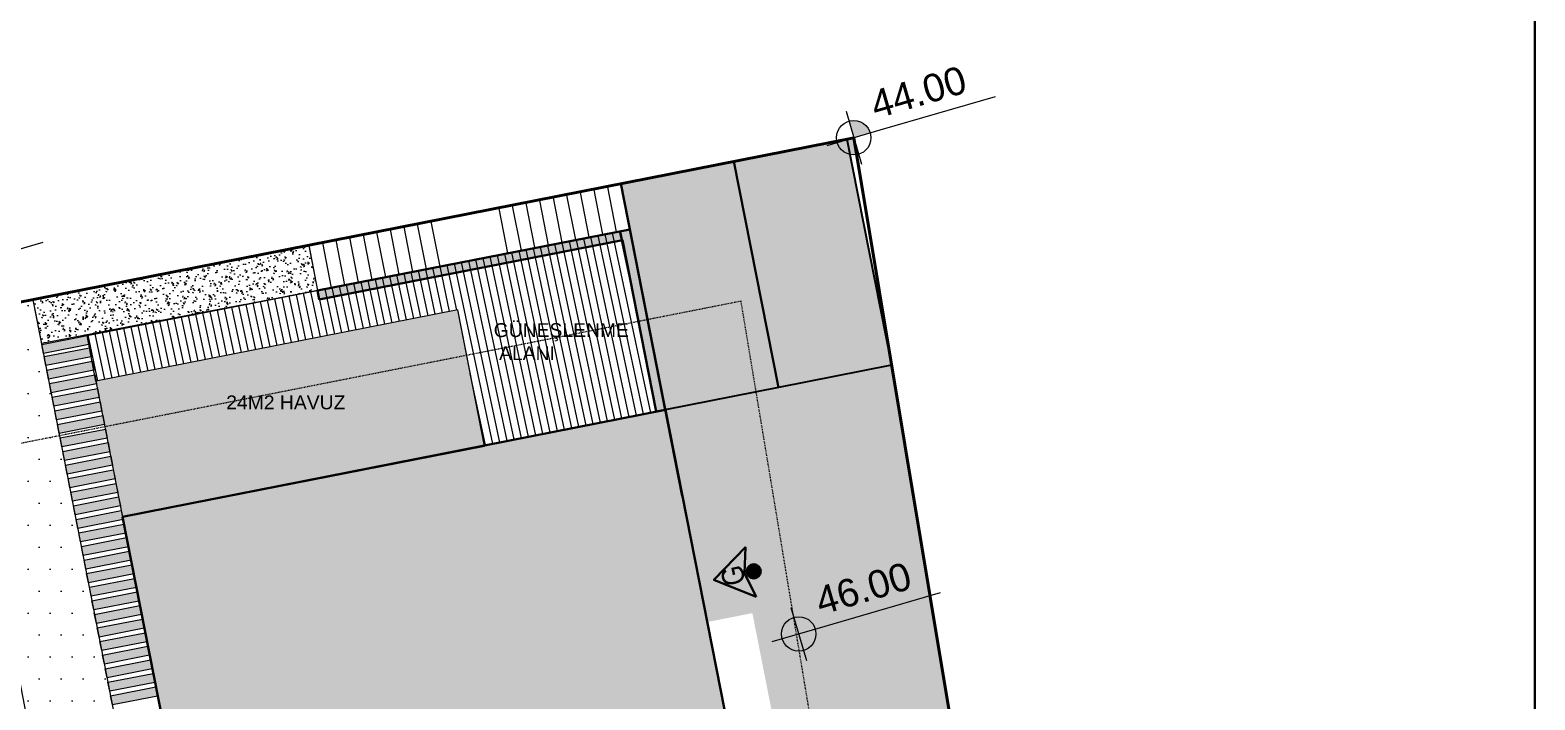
# Model space of a CAD drawing. Header units: millimetres. Extents: x 694231 to 734331, y 4486031 to 4541543.
# Drawn here: x 698714 to 701979, y 4498476 to 4499929 of the extents above; entities that cross this region are included whole.
import ezdxf
from ezdxf.enums import TextEntityAlignment as Align

# ---------------------------------------------------------------- set-up
doc = ezdxf.new("R2010")
doc.units = ezdxf.units.MM
doc.linetypes.add('AI-Linetype-22', pattern=[3.2004, 1.6002, -1.6002])
doc.linetypes.add('HIDDEN', pattern=[0.375, 0.25, -0.125])
for name, color, linetype, lineweight in [('_P10_İ_GirişBina', 250, 'Continuous', 15), ('_P2_D_4_Ç', 7, 'Continuous', 20), ('_P3_S_Duvar_Ç', 7, 'Continuous', 30), ('_P6_BT_Yesil_T', 87, 'Continuous', 5), ('A-merdiven betonarme', 41, 'HIDDEN', 9), ('DERE_TARAMA', 152, 'Continuous', 0), ('VAZİYET PLANI KOT SEMBOL BS(M)', 2, 'Continuous', 18), ('VAZİYET PLANI KOT YAZI BS(M)', 1, 'Continuous', 18)]:
    doc.layers.add(name, color=color, linetype=linetype, lineweight=lineweight)
doc.layers.add('_P2_D_4_T', color=7, linetype='Continuous', lineweight=20, true_color=0xf3e03b)
doc.layers.add('_P2_D_5_T', color=7, linetype='Continuous', lineweight=20, true_color=0x51565c)
doc.styles.add('LYO_LJD', font='times.ttf')
doc.styles.add('on02.0mm-Arial', font='arial.ttf', dxfattribs={"height": 2})
doc.styles.get("Standard").update_dxf_attribs({"font": 'arial.ttf'})

# ---------------------------------------------------------------- blocks, each defined once
blk = doc.blocks.new('*U2')
at = {"layer": 'VAZİYET PLANI KOT SEMBOL BS(M)', "extrusion": (-3.94233e-09, -3.15733e-08, 1)}
h = blk.add_hatch(color=5, dxfattribs=at)
h.dxf.hatch_style = 1
h.paths.add_polyline_path([(0, 7.75), (0, 0), (7.75, 0, 0.414214)])
h.paths.add_polyline_path([(0, 0), (-7.75, 0, 0.414214), (0, -7.75)])
at = {"layer": 'VAZİYET PLANI KOT SEMBOL BS(M)', "color": 5, "extrusion": (-3.94233e-09, -3.15733e-08, 1)}
blk.add_line((12.41, 0, 0), (66.39, 0, 0), dxfattribs=at)
for points in [[(0, 12.4), (0, -12.4)], [(-12.4, 0), (12.4, 0)]]:
    blk.add_lwpolyline(points, dxfattribs=at)
blk.add_circle((0, 0), 7.75, dxfattribs=at)
at = {"layer": 'VAZİYET PLANI KOT YAZI BS(M)', "extrusion": (-3.94233e-09, -3.15733e-08, 1), "style": 'on02.0mm-Arial'}
for tag, p in [('BDK', (11.82, 1.55)), ('TZK', (11.82, -18.37))]:
    blk.add_attdef(tag, text='', height=12.5, dxfattribs=at).set_placement(p, align=Align.BOTTOM_LEFT)
blk = doc.blocks.new('ereff')
at = {"true_color": 0xc7c8ca}
h = blk.add_hatch(color=9, dxfattribs=at)
h.dxf.hatch_style = 1
h.paths.add_polyline_path([(-1458.1, -4329.9), (-1208.1, -4329.9), (-1208.1, -4829.9), (-1458.1, -4829.9)])
at = {"color": 30, "true_color": 0xf8991e}
blk.add_lwpolyline([(-1458.1, -4329.9), (-1208.1, -4329.9), (-1208.1, -4829.9), (-1458.1, -4829.9), (-1458.1, -4329.9)], dxfattribs=at)
blk = doc.blocks.new('G_BINA')
at = {"layer": '_P10_İ_GirişBina'}
h = blk.add_hatch(color=31, dxfattribs=at)
h.dxf.hatch_style = 1
h.paths.add_polyline_path([(-0.393, -0.098), (0, 0.488), (0.393, -0.098), (0, 0)])
h = blk.add_hatch(color=31, dxfattribs=at)
h.dxf.hatch_style = 1
edge = h.paths.add_edge_path()
edge.add_arc((0, -0.144), 0.109, 0, 360)
at = {"layer": '_P10_İ_GirişBina', "lineweight": 30}
blk.add_lwpolyline([(-0.393, -0.098), (0, 0.488), (0.393, -0.098), (0, 0)], close=True, dxfattribs=at)
blk.add_circle((0, -0.144), 0.109, dxfattribs=at)
at = {"layer": '_P10_İ_GirişBina', "insert": (0.003, 0.355), "char_height": 0.34, "width": 1.584, "attachment_point": 2, "style": 'LYO_LJD'}
blk.add_mtext('{\\fArial Narrow|b0|i0|c162|p34;G}', dxfattribs=at)
blk = doc.blocks.new('bina')
at = {"lineweight": 80, "true_color": 0x904637}
h = blk.add_hatch(color=17, dxfattribs=at)
h.dxf.hatch_style = 1
h.paths.add_polyline_path([(699880.7, 4501698.9), (699733.7, 4502444.4), (698556.4, 4502212.3), (698703.1, 4501468), (699880.5, 4501700.1)])
h.paths.add_polyline_path([(699824.4, 4501984.4), (699880.4, 4501700.2), (699880.4, 4501700.2)], flags=17)
at = {"color": 7, "lineweight": 30}
blk.add_lwpolyline([(699880.7, 4501698.9), (699733.7, 4502444.4), (698556.4, 4502212.3), (698703.1, 4501468), (699880.5, 4501700.1)], close=True, dxfattribs=at)

msp = doc.modelspace()

# ---------------------------------------------------------------- hatches: boundary and pattern name
at = {"layer": '_P2_D_4_T', "lineweight": 40, "true_color": 0x5d6970}
h = msp.add_hatch(color=251, dxfattribs=at)
h.dxf.hatch_style = 1
h.paths.add_polyline_path([(698838, 4499266.7), (698841.9, 4499247.1), (698743.7, 4499227.8), (698739.9, 4499247.5)])
h = msp.add_hatch(color=251, dxfattribs=at)
h.dxf.hatch_style = 1
h.paths.add_polyline_path([(698843.2, 4499240.3), (698847, 4499220.7), (698748.9, 4499201.5), (698745, 4499221.1)])
h = msp.add_hatch(color=251, dxfattribs=at)
h.dxf.hatch_style = 1
h.paths.add_polyline_path([(698848.9, 4499210.9), (698852.8, 4499191.3), (698754.6, 4499172.1), (698750.8, 4499191.7)])
h = msp.add_hatch(color=251, dxfattribs=at)
h.dxf.hatch_style = 1
h.paths.add_polyline_path([(698854.7, 4499181.5), (698858.5, 4499161.8), (698760.4, 4499142.6), (698756.6, 4499162.3)])
h = msp.add_hatch(color=251, dxfattribs=at)
h.dxf.hatch_style = 1
h.paths.add_polyline_path([(698860.5, 4499152), (698864.3, 4499132.4), (698766.2, 4499113.2), (698762.3, 4499132.8)])
h = msp.add_hatch(color=251, dxfattribs=at)
h.dxf.hatch_style = 1
h.paths.add_polyline_path([(698866.2, 4499122.6), (698870.1, 4499102.9), (698771.9, 4499083.7), (698768.1, 4499103.4)])
h = msp.add_hatch(color=251, dxfattribs=at)
h.dxf.hatch_style = 1
h.paths.add_polyline_path([(698872, 4499093.1), (698875.8, 4499073.5), (698777.7, 4499054.3), (698773.8, 4499073.9)])
h = msp.add_hatch(color=251, dxfattribs=at)
h.dxf.hatch_style = 1
h.paths.add_polyline_path([(698877.7, 4499063.7), (698881.6, 4499044.1), (698783.5, 4499024.9), (698779.6, 4499044.5)])
h = msp.add_hatch(color=251, dxfattribs=at)
h.dxf.hatch_style = 1
h.paths.add_polyline_path([(698883.5, 4499034.3), (698887.4, 4499014.6), (698789.2, 4498995.4), (698785.4, 4499015)])
h = msp.add_hatch(color=251, dxfattribs=at)
h.dxf.hatch_style = 1
h.paths.add_polyline_path([(698889.3, 4499004.8), (698893.1, 4498985.2), (698795, 4498966), (698791.1, 4498985.6)])
h = msp.add_hatch(color=251, dxfattribs=at)
h.dxf.hatch_style = 1
h.paths.add_polyline_path([(698895, 4498975.4), (698898.9, 4498955.7), (698800.7, 4498936.5), (698796.9, 4498956.2)])
h = msp.add_hatch(color=251, dxfattribs=at)
h.dxf.hatch_style = 1
h.paths.add_polyline_path([(698900.8, 4498945.9), (698904.6, 4498926.3), (698806.5, 4498907.1), (698802.7, 4498926.7)])
h = msp.add_hatch(color=251, dxfattribs=at)
h.dxf.hatch_style = 1
h.paths.add_polyline_path([(698906.6, 4498916.5), (698910.4, 4498896.9), (698812.3, 4498877.7), (698808.4, 4498897.3)])
h = msp.add_hatch(color=251, dxfattribs=at)
h.dxf.hatch_style = 1
h.paths.add_polyline_path([(698912.3, 4498887), (698916.2, 4498867.4), (698818, 4498848.2), (698814.2, 4498867.8)])
h = msp.add_hatch(color=251, dxfattribs=at)
h.dxf.hatch_style = 1
h.paths.add_polyline_path([(698918.1, 4498857.6), (698921.9, 4498838), (698823.8, 4498818.8), (698819.9, 4498838.4)])
h = msp.add_hatch(color=251, dxfattribs=at)
h.dxf.hatch_style = 1
h.paths.add_polyline_path([(698923.8, 4498828.2), (698927.7, 4498808.5), (698829.5, 4498789.3), (698825.7, 4498809)])
h = msp.add_hatch(color=251, dxfattribs=at)
h.dxf.hatch_style = 1
h.paths.add_polyline_path([(698929.6, 4498798.7), (698933.4, 4498779.1), (698835.3, 4498759.9), (698831.5, 4498779.5)])
h = msp.add_hatch(color=251, dxfattribs=at)
h.dxf.hatch_style = 1
h.paths.add_polyline_path([(698935.4, 4498769.3), (698939.2, 4498749.6), (698841.1, 4498730.4), (698837.2, 4498750.1)])
h = msp.add_hatch(color=251, dxfattribs=at)
h.dxf.hatch_style = 1
h.paths.add_polyline_path([(698941.1, 4498739.8), (698945, 4498720.2), (698846.8, 4498701), (698843, 4498720.6)])
h = msp.add_hatch(color=251, dxfattribs=at)
h.dxf.hatch_style = 1
h.paths.add_polyline_path([(698946.9, 4498710.4), (698950.7, 4498690.8), (698852.6, 4498671.6), (698848.7, 4498691.2)])
h = msp.add_hatch(color=251, dxfattribs=at)
h.dxf.hatch_style = 1
h.paths.add_polyline_path([(698952.6, 4498681), (698956.5, 4498661.3), (698858.3, 4498642.1), (698854.5, 4498661.7)])
h = msp.add_hatch(color=251, dxfattribs=at)
h.dxf.hatch_style = 1
h.paths.add_polyline_path([(698958.4, 4498651.5), (698962.2, 4498631.9), (698864.1, 4498612.7), (698860.3, 4498632.3)])
h = msp.add_hatch(color=251, dxfattribs=at)
h.dxf.hatch_style = 1
h.paths.add_polyline_path([(698964.2, 4498622.1), (698968, 4498602.4), (698869.9, 4498583.2), (698866, 4498602.9)])
h = msp.add_hatch(color=251, dxfattribs=at)
h.dxf.hatch_style = 1
h.paths.add_polyline_path([(698969.9, 4498592.6), (698973.8, 4498573), (698875.6, 4498553.8), (698871.8, 4498573.4)])
h = msp.add_hatch(color=251, dxfattribs=at)
h.dxf.hatch_style = 1
h.paths.add_polyline_path([(698975.7, 4498563.2), (698979.5, 4498543.6), (698881.4, 4498524.4), (698877.6, 4498544)])
h = msp.add_hatch(color=251, dxfattribs=at)
h.dxf.hatch_style = 1
h.paths.add_polyline_path([(698981.5, 4498533.7), (698985.3, 4498514.1), (698887.2, 4498494.9), (698883.3, 4498514.5)])
h = msp.add_hatch(color=251, dxfattribs=at)
h.dxf.hatch_style = 1
h.paths.add_polyline_path([(698987.2, 4498504.3), (698991.1, 4498484.7), (698892.9, 4498465.5), (698889.1, 4498485.1)])
at = {"layer": '_P2_D_5_T', "lineweight": 0, "true_color": 0x89693e}
h = msp.add_hatch(dxfattribs=at)
h.set_pattern_fill('ANSI31', color=47, scale=5, angle=57)
h.set_pattern_definition([(102, (2159.647, -2871.989), (-15.52809316, -3.30059809), [])])
h.paths.add_polyline_path([(698838, 4499266.7), (699995.3, 4499493.1), (700072.5, 4499101.3), (699699.8, 4499028.3), (699642.3, 4499322.3), (698857.4, 4499167.5)])
at = {"layer": '_P3_S_Duvar_Ç', "lineweight": 30}
h = msp.add_hatch(color=8, dxfattribs=at)
h.dxf.hatch_style = 1
h.paths.add_polyline_path([(700015.1, 4499497), (699338, 4499364.6), (699341.8, 4499344.9), (699999.4, 4499473.6), (700072.7, 4499101.6), (700092.3, 4499105.5), (700015.7, 4499497.1)])
at = {"layer": '_P3_S_Duvar_Ç', "lineweight": 5}
h = msp.add_hatch(dxfattribs=at)
h.set_pattern_fill('AR-CONC', color=8, scale=0.2, angle=57)
h.set_pattern_definition([(107, (2159.81, -2871.913), (22.51850485, 28.82237433), [3.81, -41.91]), (52, (2159.81, -2871.913), (-35.8857392, 14.8998791), [3.048, -33.52811683]), (157.4514447, (2161.685, -2869.51), (-13.3672331, 43.7222525), [3.23800176, -35.61804892]), (103.1842, (2151.288, -2866.38), (36.57997806, 40.88962405), [5.715, -62.865]), (153.6355576, (2154.336, -2862.97), (-15.64189, 66.77235714), [4.8570046, -53.4271216]), (48.1841512, (2151.29, -2866.38), (-15.64189, 66.77235714), [4.5719934, -50.2919464]), (78, (2156.185, -2863.502), (33.66838552, 14.29138176), [3.81, -41.91]), (23, (2156.185, -2863.502), (-24.1626458, 30.42949967), [3.048, -33.528]), (128.451445, (2158.99, -2862.31), (9.5057395, 44.72088147), [3.23800176, -35.61798752]), (94.5, (2159.809, -2871.913), (-13.846329716, 9.728459084), [0, -33.1216, 0, -34.036, 0, -33.655]), (64.5, (2159.809, -2871.913), (-9.525180614, 22.12038718), [0, -19.4056, 0, -32.3596, 0, -12.827]), (24.5, (2153.639, -2881.413), (15.730491977, 22.11914877), [0, -12.7, 0, -39.624, 0, -52.578]), (14.5, (2150.872, -2885.674), (11.87049695, 27.61596884), [0, -16.51, 0, -26.3144, 0, -37.338])])
edge = h.paths.add_edge_path()
edge.add_line((699180, 4499333.6), (698740.1, 4499249))
edge.add_line((698740.1, 4499249), (698721.4, 4499344.3))
edge.add_line((698721.4, 4499344.3), (699318.8, 4499462.6))
edge.add_line((699318.8, 4499462.6), (699338, 4499364.6))
edge.add_line((699338, 4499364.6), (698838.2, 4499266.8))
at = {"layer": '_P3_S_Duvar_Ç', "lineweight": 30, "true_color": 0x939598}
h = msp.add_hatch(color=252, dxfattribs=at)
h.dxf.hatch_style = 1
h.paths.add_polyline_path([(698644.6, 4496846.6), (700468.5, 4497197.6), (700385.9, 4497616.7), (700484, 4497636), (700427.9, 4497920.2), (700329.8, 4497900.9), (700239.1, 4498360.9), (700337.2, 4498380.3), (700281.2, 4498664.5), (700183.1, 4498645.2), (700092.4, 4499105.2), (700582.9, 4499202.2), (700998.3, 4496708.9), (697204.9, 4495978.9), (697110.1, 4496548.7)])
at = {"layer": '_P6_BT_Yesil_T'}
h = msp.add_hatch(dxfattribs=at)
h.set_pattern_fill('DOTS', color=256, scale=30)
h.set_pattern_definition([(0, (337.395, -3231.294), (23.8125, 47.625), [0, -47.625])])
h.paths.add_polyline_path([(698721.4, 4499344.3), (698538.6, 4499308.8), (698980.4, 4497013.1, 0.414214), (699097.5, 4496933.8), (699190.2, 4496951.6)])
at = {"layer": 'DERE_TARAMA'}
h = msp.add_hatch(color=133, dxfattribs=at)
h.dxf.hatch_style = 1
h.paths.add_polyline_path([(698857.4, 4499167.5), (698915, 4498873), (699700.2, 4499026.7), (699642.3, 4499322.3), (698857, 4499167.4)])

# ---------------------------------------------------------------- linework, layer by layer
at = {"color": 1, "lineweight": 40}
msp.add_lwpolyline([(700998.3, 4496708.9), (700501.1, 4499695.7), (696710.6, 4498948.3), (697204.9, 4495978.9)], close=True, dxfattribs=at)
at = {"layer": '_P2_D_4_Ç'}
for points in [[(698838, 4499266.7), (698841.9, 4499247.1), (698743.7, 4499227.8), (698739.9, 4499247.5), (698838, 4499266.7)], [(698843.2, 4499240.3), (698847, 4499220.7), (698748.9, 4499201.5), (698745, 4499221.1), (698843.2, 4499240.3)], [(698848.9, 4499210.9), (698852.8, 4499191.3), (698754.6, 4499172.1), (698750.8, 4499191.7), (698848.9, 4499210.9)], [(698854.7, 4499181.5), (698858.5, 4499161.8), (698760.4, 4499142.6), (698756.6, 4499162.3), (698854.7, 4499181.5)], [(698860.5, 4499152), (698864.3, 4499132.4), (698766.2, 4499113.2), (698762.3, 4499132.8), (698860.5, 4499152)], [(698866.2, 4499122.6), (698870.1, 4499102.9), (698771.9, 4499083.7), (698768.1, 4499103.4), (698866.2, 4499122.6)], [(698872, 4499093.1), (698875.8, 4499073.5), (698777.7, 4499054.3), (698773.8, 4499073.9), (698872, 4499093.1)], [(698877.7, 4499063.7), (698881.6, 4499044.1), (698783.5, 4499024.9), (698779.6, 4499044.5), (698877.7, 4499063.7)], [(698883.5, 4499034.3), (698887.4, 4499014.6), (698789.2, 4498995.4), (698785.4, 4499015), (698883.5, 4499034.3)], [(698889.3, 4499004.8), (698893.1, 4498985.2), (698795, 4498966), (698791.1, 4498985.6), (698889.3, 4499004.8)], [(698895, 4498975.4), (698898.9, 4498955.7), (698800.7, 4498936.5), (698796.9, 4498956.2), (698895, 4498975.4)], [(698900.8, 4498945.9), (698904.6, 4498926.3), (698806.5, 4498907.1), (698802.7, 4498926.7), (698900.8, 4498945.9)], [(698906.6, 4498916.5), (698910.4, 4498896.9), (698812.3, 4498877.7), (698808.4, 4498897.3), (698906.6, 4498916.5)], [(698912.3, 4498887), (698916.2, 4498867.4), (698818, 4498848.2), (698814.2, 4498867.8), (698912.3, 4498887)], [(698918.1, 4498857.6), (698921.9, 4498838), (698823.8, 4498818.8), (698819.9, 4498838.4), (698918.1, 4498857.6)], [(698923.8, 4498828.2), (698927.7, 4498808.5), (698829.5, 4498789.3), (698825.7, 4498809), (698923.8, 4498828.2)], [(698929.6, 4498798.7), (698933.4, 4498779.1), (698835.3, 4498759.9), (698831.5, 4498779.5), (698929.6, 4498798.7)], [(698935.4, 4498769.3), (698939.2, 4498749.6), (698841.1, 4498730.4), (698837.2, 4498750.1), (698935.4, 4498769.3)], [(698941.1, 4498739.8), (698945, 4498720.2), (698846.8, 4498701), (698843, 4498720.6), (698941.1, 4498739.8)], [(698946.9, 4498710.4), (698950.7, 4498690.8), (698852.6, 4498671.6), (698848.7, 4498691.2), (698946.9, 4498710.4)], [(698952.6, 4498681), (698956.5, 4498661.3), (698858.3, 4498642.1), (698854.5, 4498661.7), (698952.6, 4498681)], [(698958.4, 4498651.5), (698962.2, 4498631.9), (698864.1, 4498612.7), (698860.3, 4498632.3), (698958.4, 4498651.5)], [(698964.2, 4498622.1), (698968, 4498602.4), (698869.9, 4498583.2), (698866, 4498602.9), (698964.2, 4498622.1)], [(698969.9, 4498592.6), (698973.8, 4498573), (698875.6, 4498553.8), (698871.8, 4498573.4), (698969.9, 4498592.6)], [(698975.7, 4498563.2), (698979.5, 4498543.6), (698881.4, 4498524.4), (698877.6, 4498544), (698975.7, 4498563.2)], [(698981.5, 4498533.7), (698985.3, 4498514.1), (698887.2, 4498494.9), (698883.3, 4498514.5), (698981.5, 4498533.7)], [(698987.2, 4498504.3), (698991.1, 4498484.7), (698892.9, 4498465.5), (698889.1, 4498485.1), (698987.2, 4498504.3)]]:
    msp.add_lwpolyline(points, close=True, dxfattribs=at)
at = {"layer": '_P2_D_5_T', "color": 47, "lineweight": 0}
msp.add_lwpolyline([(698838, 4499266.7), (699995.3, 4499493.1), (700072.5, 4499101.3), (699699.8, 4499028.3), (699642.3, 4499322.3), (698857.4, 4499167.5)], close=True, dxfattribs=at)
at = {"layer": '_P3_S_Duvar_Ç', "color": 240, "lineweight": 30, "true_color": 0xed1f24}
msp.add_lwpolyline([(695974.9, 4503452.4), (701978.5, 4503452.4), (701978.5, 4495574.7), (695974.9, 4495574.7)], close=True, dxfattribs=at)
at = {"layer": '_P3_S_Duvar_Ç', "color": 7, "lineweight": 13}
for points in [[(699966.6, 4499588.6), (699985.7, 4499491.3)], [(699996.1, 4499594.4), (700014.9, 4499497.9)], [(699819.4, 4499559.8), (699838.5, 4499462.5)], [(699848.9, 4499565.5), (699867.9, 4499468.2)], [(699878.3, 4499571.3), (699897.4, 4499474)], [(699907.7, 4499577.1), (699926.8, 4499479.7)], [(699937.2, 4499582.8), (699956.2, 4499485.5)], [(699731.1, 4499542.5), (699750.1, 4499445.2)], [(699760.5, 4499548.2), (699779.6, 4499450.9)], [(699790, 4499554), (699808.9, 4499457.3)], [(699338, 4499364.5), (700015.1, 4499497)], [(699466.1, 4499490.6), (699485.1, 4499393.5)], [(699495.6, 4499496.4), (699514.6, 4499399.3)], [(699525, 4499502.2), (699544, 4499405.1)], [(699554.4, 4499507.9), (699573.4, 4499410.9)], [(699583.9, 4499513.7), (699602.9, 4499416.7)], [(699583.9, 4499513.7), (699602.9, 4499416.7)], [(699318.8, 4499462.6), (699338, 4499364.5)], [(699319, 4499461.5), (699335.7, 4499376.1)], [(699348.4, 4499467.6), (699367.4, 4499370.3)], [(699377.8, 4499473.3), (699396.8, 4499376.1)], [(699407.2, 4499479.1), (699426.3, 4499381.9)], [(699436.7, 4499484.9), (699455.7, 4499387.7)], [(699771.7, 4499397.2), (699771.7, 4499397.2)]]:
    msp.add_lwpolyline(points, dxfattribs=at)
at = {"layer": '_P3_S_Duvar_Ç', "lineweight": 30}
msp.add_lwpolyline([(700129.1, 4498918.8), (699995.6, 4499596.1)], dxfattribs=at)
msp.add_lwpolyline([(700015.1, 4499497), (699338, 4499364.6), (699341.8, 4499344.9), (699999.4, 4499473.6), (700072.7, 4499101.6), (700092.3, 4499105.5), (700015.7, 4499497.1)], close=True, dxfattribs=at)
at = {"layer": '_P3_S_Duvar_Ç', "color": 8, "lineweight": 5}
msp.add_lwpolyline([(699180, 4499333.6), (698740.1, 4499249), (698721.4, 4499344.3), (699318.8, 4499462.6), (699338, 4499364.6), (698838.2, 4499266.8)], dxfattribs=at)
at = {"layer": '_P6_BT_Yesil_T'}
msp.add_lwpolyline([(698721.4, 4499344.3), (698538.6, 4499308.8), (698980.4, 4497013.1, 0.414214), (699097.5, 4496933.8), (699190.2, 4496951.6), (698721.4, 4499344.3)], format="xyb", close=True, dxfattribs=at)
at = {"layer": 'A-merdiven betonarme', "color": 4, "linetype": 'AI-Linetype-22'}
msp.add_lwpolyline([(697054.5, 4498709.7), (700255.9, 4499341.6), (700620.2, 4497153.1), (697418.7, 4496521.6), (697054.5, 4498709.7)], dxfattribs=at)
at = {"layer": 'DERE_TARAMA', "color": 133}
msp.add_lwpolyline([(698857.4, 4499167.5), (698915, 4498873), (699700.2, 4499026.7), (699642.3, 4499322.3), (698857, 4499167.4)], close=True, dxfattribs=at)

# ---------------------------------------------------------------- block references
at = {"lineweight": 80, "rotation": 191.154320375393}
for p in [(699990, 4494672), (699744.7, 4494623.7)]:
    msp.add_blockref('ereff', p, dxfattribs=at)
at = {"layer": '_P10_İ_GirişBina', "xscale": 139.9999999410171, "yscale": 139.9999999410171, "zscale": 139.9999999410171, "rotation": 102.2110293724766}
msp.add_blockref('G_BINA', (700264.4, 4498750.9), dxfattribs=at)
at = {"layer": '_P3_S_Duvar_Ç', "color": 240, "lineweight": 30, "true_color": 0xed1f24}
msp.add_blockref('bina', (358.7, -3339.2), dxfattribs=at)
at = {"layer": 'VAZİYET PLANI KOT SEMBOL BS(M)', "extrusion": (-4.99228e-08, 1.83037e-08, 1)}
ref = msp.add_blockref('*U2', (700501.1, 4499695.7, 0), dxfattribs=dict(at, xscale=4.821428571428654, yscale=4.821428571428654, zscale=4.821428571428654, rotation=16.29144000276388))
ref.add_attrib('BDK', '44.00', dxfattribs={"layer": 'VAZİYET PLANI KOT YAZI BS(M)', "extrusion": (-4.48498e-08, -1.31077e-08, 1), "height": 60.27, "rotation": 16.2914, "style": 'on02.0mm-Arial'}).set_placement((700553.7, 4499718.9, -0.1), align=Align.BOTTOM_LEFT)
ref = msp.add_blockref('*U2', (698435.5, 4499379.7, 0), dxfattribs=dict(at, xscale=4.821428571428654, yscale=4.821428571428654, zscale=4.821428571428654, rotation=16.29144000276388))
ref.add_attrib('BDK', '40.00', dxfattribs={"layer": 'VAZİYET PLANI KOT YAZI BS(M)', "extrusion": (-4.48498e-08, -1.31077e-08, 1), "height": 60.27, "rotation": 16.2914, "style": 'on02.0mm-Arial'}).set_placement((698488.1, 4499402.9, -0.1), align=Align.BOTTOM_LEFT)
ref = msp.add_blockref('*U2', (700381.7, 4498619.4, 0), dxfattribs=dict(at, xscale=4.821428571428654, yscale=4.821428571428654, zscale=4.821428571428654, rotation=16.29144000276388))
ref.add_attrib('BDK', '46.00', dxfattribs={"layer": 'VAZİYET PLANI KOT YAZI BS(M)', "color": 6, "extrusion": (-4.48498e-08, -1.31077e-08, 1), "height": 60.27, "rotation": 16.2914, "style": 'on02.0mm-Arial'}).set_placement((700434.3, 4498642.5, -0.1), align=Align.BOTTOM_LEFT)

# ---------------------------------------------------------------- texts
at = {"layer": '_P3_S_Duvar_Ç', "color": 240, "lineweight": 30, "true_color": 0xed1f24, "char_height": 30, "attachment_point": 1}
for s, insert in [('{\\C7;GÜNEŞLENME\\P ALANI}', (699720.1, 4499293.4)), ('{\\C7;24M2 HAVUZ}', (699139.9, 4499136.6))]:
    msp.add_mtext_dynamic_manual_height_columns(s, width=15506.701, gutter_width=250, heights=[0], dxfattribs=dict(at, insert=insert))

doc.saveas('drawing.dxf')
